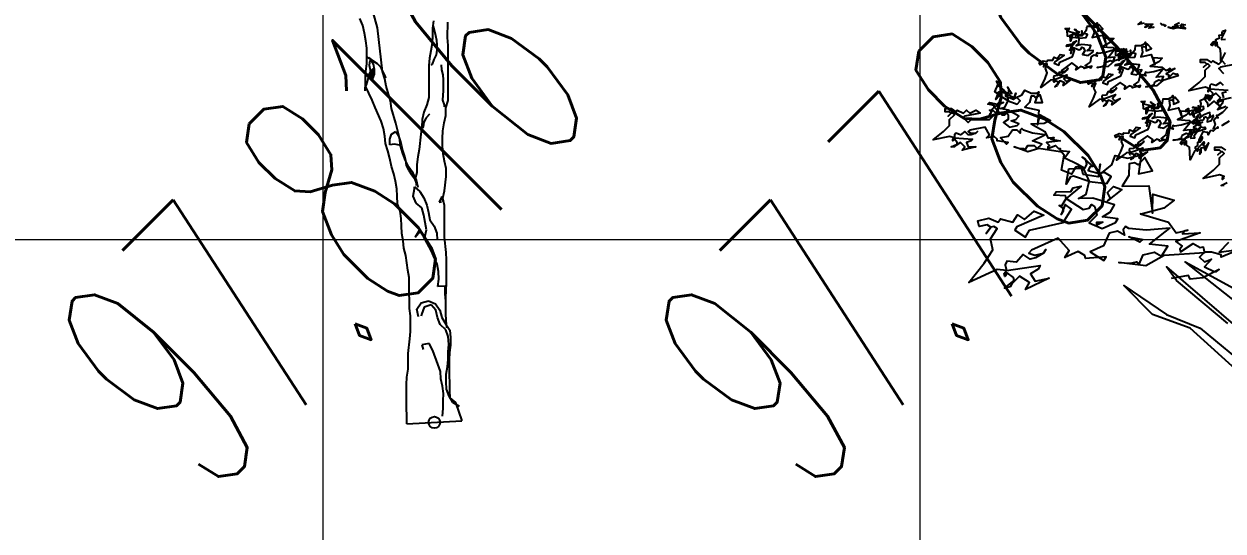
# Model space of a CAD drawing. Header units: millimetres. Extents: x 684983 to 685377, y 990360 to 990509.
# Drawn here: x 685051.013 to 685055.029, y 990421.063 to 990422.76 of the extents above; entities that cross this region are included whole.
import ezdxf

# ---------------------------------------------------------------- set-up
doc = ezdxf.new("R2010")
doc.units = ezdxf.units.MM
doc.layers.add('grid', color=8, linetype='Continuous', lineweight=9)
doc.layers.add('GRID LEVELS', color=7, linetype='Continuous', lineweight=13)
for name, color, linetype in [('SYMBOLS', 7, 'Continuous'), ('TEAK', 7, 'Continuous'), ('VENGA TREE', 7, 'Continuous')]:
    doc.layers.add(name, color=color, linetype=linetype)
doc.styles.get("Standard").update_dxf_attribs({"font": 'RomanS'})

# ---------------------------------------------------------------- blocks, each defined once
blk = doc.blocks.new('A$C25655A80')
for p, q in [((-0.178, 0.8721), (-0.1847, 0.8875)), ((-0.1453, 0.8672), (-0.1549, 0.9018)), ((-0.1742, 0.8548), (-0.178, 0.8721)), ((-0.1339, 0.7692), (-0.1453, 0.8672)), ((-0.0203, 0.8825), (-0.0223, 0.8662)), ((-0.0223, 0.8662), (-0.0223, 0.8489)), ((-0.0213, 0.871), (-0.0156, 0.8498)), ((0.0113, 0.845), (0.0114, 0.8796)), ((-0.1713, 0.8375), (-0.1742, 0.8548)), ((-0.1694, 0.8211), (-0.1713, 0.8375)), ((-0.0233, 0.8325), (-0.0262, 0.8152)), ((-0.0223, 0.8489), (-0.0233, 0.8325)), ((-0.0156, 0.8498), (-0.0137, 0.8392)), ((-0.0137, 0.8392), (-0.0127, 0.8287)), ((0.0123, 0.8277), (0.0113, 0.845)), ((-0.1694, 0.7865), (-0.1694, 0.8211)), ((-0.0262, 0.8152), (-0.0291, 0.7989)), ((-0.0146, 0.8065), (-0.0195, 0.796)), ((-0.0127, 0.8171), (-0.0146, 0.8065)), ((-0.0127, 0.8287), (-0.0127, 0.8171)), ((0.0122, 0.7046), (0.0123, 0.8277)), ((-0.1714, 0.7702), (-0.1694, 0.7865)), ((-0.1704, 0.8028), (-0.1608, 0.7961)), ((-0.1656, 0.8009), (-0.1569, 0.7942)), ((-0.1627, 0.7942), (-0.1637, 0.7836)), ((-0.1637, 0.7836), (-0.1618, 0.773)), ((-0.1608, 0.7961), (-0.155, 0.7865)), ((-0.1569, 0.7942), (-0.1464, 0.7874)), ((-0.155, 0.7865), (-0.1531, 0.7749)), ((-0.1464, 0.7874), (-0.1387, 0.7797)), ((-0.1387, 0.7797), (-0.1339, 0.7692)), ((-0.031, 0.7825), (-0.0311, 0.7114)), ((-0.0291, 0.7989), (-0.031, 0.7825)), ((-0.0233, 0.7854), (-0.0252, 0.7825)), ((-0.0195, 0.796), (-0.0233, 0.7854)), ((-0.0031, 0.7844), (-0.0022, 0.7729)), ((-0.1724, 0.7365), (-0.1723, 0.7538)), ((-0.1723, 0.7538), (-0.1714, 0.7702)), ((-0.1637, 0.7644), (-0.1695, 0.7432)), ((-0.155, 0.775), (-0.1637, 0.7644)), ((-0.1618, 0.773), (-0.1608, 0.7625)), ((-0.1608, 0.7625), (-0.1599, 0.7509)), ((-0.1599, 0.7509), (-0.156, 0.7644)), ((-0.157, 0.7519), (-0.1589, 0.75)), ((-0.1531, 0.7634), (-0.157, 0.7519)), ((-0.156, 0.7644), (-0.155, 0.775)), ((-0.1531, 0.7749), (-0.1531, 0.7634)), ((-0.1291, 0.7528), (-0.1339, 0.7692)), ((-0.1339, 0.7692), (-0.1291, 0.7595)), ((-0.1291, 0.7595), (-0.1272, 0.7547)), ((-0.1262, 0.7365), (-0.1291, 0.7528)), ((-0.0022, 0.7729), (0.0007, 0.7623)), ((0.0007, 0.7623), (0.0016, 0.7508)), ((0.0016, 0.7508), (0.0016, 0.7267)), ((-0.1695, 0.7432), (-0.1733, 0.7327)), ((-0.1733, 0.7327), (-0.1733, 0.7259)), ((-0.157, 0.7057), (-0.1724, 0.7365)), ((-0.1166, 0.7038), (-0.1262, 0.7365)), ((0.0016, 0.7267), (-0.0003, 0.7056)), ((-0.1503, 0.6894), (-0.157, 0.7057)), ((-0.1138, 0.6865), (-0.1166, 0.7038)), ((-0.0311, 0.7114), (-0.0349, 0.6951)), ((-0.0003, 0.7056), (0.0035, 0.695)), ((0.0074, 0.6883), (0.0122, 0.7046)), ((-0.1369, 0.6586), (-0.1503, 0.6894)), ((-0.1042, 0.6538), (-0.1138, 0.6865)), ((-0.0417, 0.6787), (-0.0455, 0.6624)), ((-0.0349, 0.6951), (-0.0417, 0.6787)), ((-0.0292, 0.6739), (-0.0369, 0.6662)), ((0.0035, 0.695), (0.0035, 0.6902)), ((0.0035, 0.6546), (0.0073, 0.671)), ((0.0073, 0.671), (0.0074, 0.6883)), ((-0.1321, 0.6423), (-0.1369, 0.6586)), ((-0.0965, 0.6211), (-0.1042, 0.6538)), ((-0.0465, 0.646), (-0.0485, 0.6297)), ((-0.0455, 0.6624), (-0.0465, 0.646)), ((-0.0436, 0.646), (-0.0446, 0.6432)), ((-0.0417, 0.6566), (-0.0436, 0.646)), ((-0.0369, 0.6662), (-0.0417, 0.6566)), ((0.0006, 0.6373), (0.0035, 0.6546)), ((-0.1292, 0.625), (-0.1321, 0.6423)), ((-0.1273, 0.6086), (-0.1292, 0.625)), ((-0.1177, 0.6182), (-0.1138, 0.6298)), ((-0.1177, 0.6057), (-0.1177, 0.6182)), ((-0.1138, 0.6298), (-0.1042, 0.6355)), ((-0.1042, 0.6355), (-0.0984, 0.6259)), ((-0.0984, 0.6259), (-0.0946, 0.6144)), ((-0.0937, 0.6038), (-0.0965, 0.6211)), ((-0.0485, 0.6297), (-0.0523, 0.5951)), ((-0.0004, 0.62), (0.0006, 0.6373)), ((-0.0004, 0.6027), (-0.0004, 0.62)), ((-0.1225, 0.5923), (-0.1273, 0.6086)), ((-0.1177, 0.575), (-0.1225, 0.5923)), ((-0.1071, 0.6076), (-0.1177, 0.6057)), ((-0.0965, 0.6047), (-0.1071, 0.6076)), ((-0.0946, 0.6144), (-0.0917, 0.6038)), ((-0.0889, 0.5865), (-0.0937, 0.6038)), ((-0.0917, 0.6038), (-0.0898, 0.5932)), ((-0.0898, 0.5932), (-0.086, 0.5817)), ((-0.0523, 0.5951), (-0.0552, 0.5788)), ((0.0015, 0.5854), (-0.0004, 0.6027)), ((-0.1139, 0.5577), (-0.1177, 0.575)), ((-0.0831, 0.5711), (-0.0889, 0.5865)), ((-0.086, 0.5817), (-0.0831, 0.5711)), ((-0.0754, 0.5557), (-0.0831, 0.5711)), ((-0.0831, 0.5711), (-0.0812, 0.5596)), ((-0.0552, 0.5788), (-0.0572, 0.5615)), ((0.0044, 0.5691), (0.0015, 0.5854)), ((0.0082, 0.5527), (0.0044, 0.5691)), ((-0.1091, 0.5413), (-0.1139, 0.5577)), ((-0.1053, 0.525), (-0.1091, 0.5413)), ((-0.0812, 0.5596), (-0.0764, 0.5499)), ((-0.0764, 0.5499), (-0.0697, 0.5394)), ((-0.0658, 0.5422), (-0.0754, 0.5557)), ((-0.0697, 0.5394), (-0.063, 0.5307)), ((-0.0582, 0.5268), (-0.0658, 0.5422)), ((-0.0572, 0.5441), (-0.061, 0.5307)), ((-0.0572, 0.5615), (-0.0572, 0.5441)), ((0.0082, 0.5354), (0.0082, 0.5527)), ((-0.1024, 0.5077), (-0.1053, 0.525)), ((-0.063, 0.5307), (-0.0591, 0.5201)), ((-0.063, 0.5124), (-0.0505, 0.5018)), ((-0.063, 0.5076), (-0.063, 0.5124)), ((-0.0591, 0.5201), (-0.0591, 0.5153)), ((-0.0543, 0.5105), (-0.0582, 0.5268)), ((0.0043, 0.5028), (0.0082, 0.5354)), ((-0.1014, 0.4913), (-0.1024, 0.5077)), ((-0.1005, 0.474), (-0.1014, 0.4913)), ((-0.0659, 0.4913), (-0.063, 0.5076)), ((-0.0592, 0.4759), (-0.0659, 0.4913)), ((-0.0505, 0.5018), (-0.0419, 0.4874)), ((-0.0419, 0.4874), (-0.0351, 0.4711)), ((-0.0015, 0.4903), (-0.0073, 0.4778)), ((0.0014, 0.4787), (-0.0015, 0.4903)), ((0.0004, 0.4864), (0.0043, 0.5028)), ((0.0043, 0.4701), (0.0004, 0.4864)), ((-0.0947, 0.4577), (-0.1005, 0.474)), ((-0.0928, 0.4413), (-0.0947, 0.4577)), ((-0.0467, 0.4653), (-0.0592, 0.4759)), ((-0.0419, 0.449), (-0.0467, 0.4653)), ((-0.0351, 0.4711), (-0.0313, 0.4547)), ((-0.0073, 0.4778), (-0.0024, 0.4787)), ((0.0042, 0.3999), (0.0043, 0.4701)), ((-0.0919, 0.425), (-0.0928, 0.4413)), ((-0.0361, 0.4163), (-0.0419, 0.449)), ((-0.0313, 0.4547), (-0.0284, 0.4384)), ((-0.0284, 0.4384), (-0.0188, 0.424)), ((-0.091, 0.4077), (-0.0919, 0.425)), ((-0.0881, 0.3913), (-0.091, 0.4077)), ((-0.0525, 0.4144), (-0.0612, 0.4)), ((-0.0612, 0.4), (-0.0506, 0.4124)), ((-0.0429, 0.4009), (-0.0525, 0.4144)), ((-0.0506, 0.4124), (-0.04, 0.3999)), ((-0.04, 0.3999), (-0.0361, 0.4163)), ((-0.0188, 0.424), (-0.0131, 0.4086)), ((-0.0131, 0.4086), (-0.0121, 0.3941)), ((-0.0862, 0.375), (-0.0881, 0.3913)), ((-0.0823, 0.3586), (-0.0862, 0.375)), ((-0.0256, 0.3701), (-0.0429, 0.4009)), ((0.008, 0.3653), (0.0042, 0.3999)), ((-0.0795, 0.3423), (-0.0823, 0.3586)), ((-0.0122, 0.3394), (-0.0256, 0.3701)), ((0.009, 0.3489), (0.008, 0.3653)), ((0.0089, 0.297), (0.009, 0.3489)), ((-0.0776, 0.326), (-0.0795, 0.3423)), ((-0.0747, 0.3096), (-0.0776, 0.326)), ((-0.0093, 0.323), (-0.0122, 0.3394)), ((-0.0084, 0.3057), (-0.0093, 0.323)), ((-0.0747, 0.275), (-0.0747, 0.3096)), ((-0.0103, 0.2894), (-0.0084, 0.3057)), ((0.007, 0.2644), (0.0089, 0.297)), ((-0.0738, 0.2587), (-0.0747, 0.275)), ((0.006, 0.2903), (-0.0103, 0.2894)), ((0.006, 0.273), (0.006, 0.2903)), ((0.007, 0.2567), (0.006, 0.273)), ((-0.0738, 0.2404), (-0.0738, 0.2587)), ((-0.0575, 0.2394), (-0.0478, 0.2529)), ((-0.0478, 0.2529), (-0.0315, 0.2577)), ((-0.0411, 0.2432), (-0.0469, 0.2269)), ((-0.0257, 0.249), (-0.0411, 0.2432)), ((-0.0315, 0.2577), (-0.0161, 0.2509)), ((-0.0152, 0.2365), (-0.0257, 0.249)), ((-0.0161, 0.2509), (-0.0065, 0.2365)), ((0.0069, 0.2297), (0.007, 0.2644)), ((-0.0719, 0.224), (-0.0738, 0.2404)), ((-0.0719, 0.1894), (-0.0719, 0.224)), ((-0.0536, 0.2221), (-0.0575, 0.2394)), ((-0.0469, 0.2269), (-0.0479, 0.2231)), ((-0.0113, 0.2201), (-0.0152, 0.2365)), ((-0.0056, 0.2048), (-0.0113, 0.2201)), ((-0.0065, 0.2365), (-0.0017, 0.2201)), ((-0.0017, 0.2201), (0.0069, 0.2057)), ((0.0079, 0.2134), (0.0069, 0.2297)), ((-0.0729, 0.1731), (-0.0719, 0.1894)), ((0.0069, 0.1932), (-0.0056, 0.2048)), ((0.0069, 0.2057), (0.0165, 0.1922)), ((0.0127, 0.1778), (0.0069, 0.1932)), ((0.0098, 0.1971), (0.0079, 0.2134)), ((0.0165, 0.1922), (0.0175, 0.1759)), ((-0.0768, 0.1404), (-0.0729, 0.1731)), ((-0.0297, 0.1625), (-0.046, 0.1596)), ((-0.022, 0.1471), (-0.0297, 0.1625)), ((0.0136, 0.1605), (0.0127, 0.1778)), ((0.0175, 0.1759), (0.0174, 0.1586)), ((-0.0768, 0.1049), (-0.0768, 0.1404)), ((-0.046, 0.1596), (-0.0431, 0.149)), ((-0.0105, 0.1163), (-0.022, 0.1471)), ((0.0126, 0.1442), (0.0136, 0.1605)), ((0.0126, 0.1269), (0.0126, 0.1442)), ((0.0155, 0.1423), (0.0145, 0.1259)), ((0.0174, 0.1586), (0.0155, 0.1423)), ((-0.0047, 0.1), (-0.0105, 0.1163)), ((0.0078, 0.0942), (0.0107, 0.1105)), ((0.0107, 0.1105), (0.0126, 0.1269)), ((0.0145, 0.1259), (0.0145, 0.0913)), ((-0.0807, 0.0712), (-0.0797, 0.0876)), ((-0.0797, 0.0876), (-0.0768, 0.1049)), ((-0.0038, 0.0836), (-0.0047, 0.1)), ((0.0001, 0.0673), (-0.0038, 0.0836)), ((0.0078, 0.0769), (0.0078, 0.0942)), ((0.0145, 0.0913), (0.0154, 0.075)), ((-0.0807, 0.0183), (-0.0807, 0.0712)), ((0.002, 0.0509), (0.0001, 0.0673)), ((0.0087, 0.0606), (0.0078, 0.0769)), ((0.0145, 0.0452), (0.0087, 0.0606)), ((0.0154, 0.075), (0.0154, 0.0577)), ((0.0154, 0.0577), (0.0164, 0.0413)), ((0.001, 0.0346), (0.002, 0.0509)), ((0.001, 0.0173), (0.001, 0.0346)), ((0.0231, 0.0307), (0.0145, 0.0452)), ((0.0164, 0.0413), (0.0289, 0.0307)), ((0.0375, 0.0221), (0.0231, 0.0307)), ((0.0289, 0.0307), (0.043, -0.0101)), ((-0.0798, 0.001), (-0.0807, 0.0183)), ((-0.0798, -0.0172), (-0.0798, 0.001)), ((0, 0), (0.001, 0.0173))]:
    blk.add_line(p, q)
blk = doc.blocks.new('TR')
blk.add_line((-0.0606, -0.0024, 1.3453), (0.0622, 0.0048, 1.3453))
blk.add_circle((0.0008, 0.0012, 1.3453), 0.0128)
blk.add_blockref('A$C25655A80', (0.0192, 0.0148, 1.3453))
blk = doc.blocks.new('A$C7BFB01F8')
at = {"layer": 'SYMBOLS', "color": 99}
for points in [[(1.4668, 2.3394), (1.4455, 2.2957), (1.4449, 2.3341), (1.442, 2.3588), (1.4281, 2.3697), (1.4265, 2.3886), (1.4199, 2.3878), (1.4171, 2.3842), (1.418, 2.3717), (1.4171, 2.3842), (1.4106, 2.3834), (1.4026, 2.3732), (1.3953, 2.3789), (1.4061, 2.3927), (1.4214, 2.3972), (1.4206, 2.4038), (1.4388, 2.4119), (1.4372, 2.4249), (1.4502, 2.4265), (1.4537, 2.4461), (1.469, 2.4505), (1.4482, 2.4104), (1.449, 2.4039), (1.4685, 2.4063)], [(1.2516, 2.4828), (1.2486, 2.4805), (1.2658, 2.4775), (1.2403, 2.4745), (1.2456, 2.4686), (1.2426, 2.4662), (1.2426, 2.4632), (1.2569, 2.4686), (1.2629, 2.4632), (1.2658, 2.4632), (1.2658, 2.4573), (1.226, 2.4632), (1.2058, 2.4573), (1.1803, 2.4662), (1.1916, 2.4632), (1.1975, 2.4632), (1.1999, 2.4603), (1.2058, 2.4686), (1.2171, 2.4686), (1.223, 2.4632), (1.2314, 2.4716), (1.2141, 2.4775), (1.2373, 2.4888)], [(1.1548, 2.4828), (1.1661, 2.4716), (1.169, 2.4745), (1.1488, 2.4775), (1.1488, 2.4805), (1.1429, 2.4858)], [(1.0693, 2.4828), (1.1031, 2.4805), (1.1002, 2.4775), (1.0918, 2.4745), (1.0948, 2.4662), (1.109, 2.4662), (1.0835, 2.4603), (1.0888, 2.4662), (1.0805, 2.4745), (1.0716, 2.4686), (1.0693, 2.4662), (1.0633, 2.4662), (1.0746, 2.4716), (1.0746, 2.4745), (1.0693, 2.4805), (1.0663, 2.4775), (1.0663, 2.4805), (1.0693, 2.4828)], [(1.0604, 2.4858), (1.0299, 2.4792), (1.049, 2.4947)], [(1.4593, 2.1724), (1.4433, 2.1884), (1.4209, 2.1724), (1.3967, 2.1803), (1.3904, 2.1724), (1.3904, 2.1562), (1.4819, 2.1498)], [(1.474, 2.1417), (1.4514, 2.1338), (1.4593, 2.1112)], [(1.4979, 2.1112), (1.4289, 2.0952), (1.4433, 2.1112), (1.4209, 2.1338), (1.3967, 2.1178), (1.3904, 2.1112), (1.3742, 2.1112), (1.4049, 2.1257), (1.4049, 2.1338), (1.3904, 2.1498), (1.3823, 2.1417), (1.3823, 2.1498), (1.3904, 2.1562), (1.3663, 2.1642), (1.2838, 2.1465), (1.3356, 2.1884), (1.3663, 2.2188), (1.3663, 2.2494), (1.3904, 2.2719), (1.3823, 2.2799), (1.3742, 2.2799), (1.3582, 2.2654), (1.3742, 2.2799), (1.3663, 2.288), (1.3437, 2.288), (1.3437, 2.304), (1.3742, 2.304), (1.3967, 2.288), (1.4049, 2.2961), (1.4354, 2.2799), (1.4514, 2.2961), (1.4675, 2.2799)], [(1.5204, 2.2799), (1.4433, 2.2654), (1.4354, 2.2575), (1.4593, 2.2334)], [(0.9199, 2.3483), (0.9478, 2.3414), (0.9631, 2.3366), (0.966, 2.3445), (0.9615, 2.3542), (0.9537, 2.3572), (0.9782, 2.3435), (0.9728, 2.341), (0.9709, 2.3337), (0.9963, 2.3322), (1.0144, 2.3544), (1.0172, 2.3739), (1.0433, 2.374), (1.0638, 2.3833), (1.0672, 2.3901), (1.0703, 2.3475), (1.0962, 2.3593), (1.0759, 2.3824), (1.0657, 2.3647), (1.0579, 2.3676), (1.0482, 2.3632), (1.0521, 2.3402), (1.0432, 2.3166), (1.0952, 2.3285), (1.1141, 2.2766), (1.1069, 2.3142), (1.1507, 2.3107), (1.1335, 2.2912), (1.0922, 2.2701), (1.0904, 2.2702), (1.1487, 2.2654), (1.1682, 2.2482), (1.1899, 2.258), (1.1845, 2.2556), (1.181, 2.2488), (1.2148, 2.2576), (1.1708, 2.2311), (1.1854, 2.2248), (1.182, 2.2179), (1.1844, 2.2125), (1.206, 2.2341), (1.2213, 2.2292), (1.2266, 2.2316), (1.2315, 2.2208), (1.1542, 2.1987), (1.1223, 2.1712), (1.0685, 2.1663), (1.0915, 2.1702), (1.1023, 2.1751), (1.109, 2.1717), (1.1129, 2.1918), (1.1335, 2.2012), (1.1488, 2.1963), (1.1571, 2.2183), (1.1208, 2.2149), (1.1536, 2.2546), (1.109, 2.2408), (1.0743, 2.2368), (1.0665, 2.2397), (1.0635, 2.2319), (1.0679, 2.2222), (1.0527, 2.227), (1.0375, 2.2201), (1.0318, 2.1927), (1.0082, 2.1755), (1.0382, 2.1643), (1.0411, 2.1722), (1.0019, 2.1608), (0.9994, 2.1663), (0.9842, 2.1711), (0.9607, 2.1539), (0.9665, 2.1697), (0.9397, 2.1887), (0.8927, 2.1543), (0.8891, 2.1475), (0.9014, 2.1466), (0.9176, 2.1539), (0.9205, 2.1618), (0.9176, 2.1539), (0.9039, 2.1412), (0.894, 2.1367), (0.8784, 2.1426), (0.8682, 2.125), (0.8494, 2.1229), (0.8476, 2.1156), (0.8525, 2.1048), (0.9161, 2.1284), (0.9132, 2.1206), (0.9005, 2.1083), (0.9127, 2.0956), (0.9387, 2.1074), (0.8972, 2.0755), (0.902, 2.0907), (0.8799, 2.099), (0.8686, 2.0808), (0.8663, 2.0745), (0.8554, 2.0695), (0.8716, 2.0887), (0.8692, 2.0941), (0.8545, 2.1004), (0.8515, 2.0926), (0.8491, 2.098), (0.8525, 2.1048), (0.8339, 2.1028), (0.7838, 2.0657), (0.8059, 2.1097), (0.8172, 2.1395), (0.8078, 2.1601), (0.8172, 2.1826), (0.8093, 2.1856), (0.8039, 2.1831), (0.7975, 2.1685), (0.8039, 2.1831), (0.796, 2.1861), (0.7808, 2.1792), (0.776, 2.19), (0.7965, 2.1993), (0.8165, 2.1954), (0.8195, 2.2033), (0.845, 2.2018), (0.8509, 2.2176), (0.8667, 2.2116), (0.8822, 2.2318), (0.9022, 2.2278), (0.8548, 2.1945), (0.8519, 2.1867), (0.8754, 2.1778), (0.8803, 2.1931), (0.943, 2.2215), (0.9542, 2.2514), (0.9396, 2.2579), (0.9361, 2.2366), (0.939, 2.2445), (0.9365, 2.2499), (0.9287, 2.2529), (0.9341, 2.2554), (0.9395, 2.2695), (0.937, 2.2749), (0.914, 2.2709), (0.9169, 2.2788), (0.9454, 2.2852), (0.9483, 2.2931), (0.9634, 2.2999), (0.9395, 2.2695), (0.9772, 2.2553), (0.988, 2.2602), (0.991, 2.2681), (0.9988, 2.2651), (1.0057, 2.25), (0.9943, 2.2318), (1.0218, 2.226), (1.0454, 2.2432), (1.0483, 2.2511), (1.0179, 2.249), (1.0316, 2.2618), (1.0365, 2.277), (0.9914, 2.2814), (0.963, 2.275), (0.9762, 2.2862), (0.9772, 2.3127), (0.9444, 2.3161), (0.939, 2.3136), (0.933, 2.2979), (0.9321, 2.3287), (0.9601, 2.3362), (0.9772, 2.3127), (1.0124, 2.3157), (1.0183, 2.3313), (1.0031, 2.3363), (0.9933, 2.3318), (0.9913, 2.3504), (0.9929, 2.3254), (0.9626, 2.3234), (0.9577, 2.3341), (0.9498, 2.3371), (0.9443, 2.3346), (0.9395, 2.3194), (0.9184, 2.3229), (0.9174, 2.3537), (0.9076, 2.361), (0.9262, 2.363), (0.9199, 2.3483), (0.9199, 2.3483)], [(1.0574, 2.0804), (1.0853, 2.0735), (1.1006, 2.0686), (1.1035, 2.0765), (1.099, 2.0863), (1.0912, 2.0893), (1.1157, 2.0755), (1.1103, 2.073), (1.1084, 2.0657), (1.1338, 2.0643), (1.1519, 2.0865), (1.1547, 2.106), (1.1808, 2.106), (1.2013, 2.1154), (1.2047, 2.1221), (1.2078, 2.0795), (1.2337, 2.0913), (1.2134, 2.1144), (1.2032, 2.0968), (1.1954, 2.0997), (1.1857, 2.0953), (1.1896, 2.0723), (1.1807, 2.0487), (1.2327, 2.0606), (1.2516, 2.0086), (1.2444, 2.0463), (1.2882, 2.0427), (1.271, 2.0232), (1.2297, 2.0022), (1.2279, 2.0022), (1.2862, 1.9975), (1.3057, 1.9802), (1.3274, 1.9901), (1.322, 1.9876), (1.3185, 1.9808), (1.3523, 1.9896), (1.3083, 1.9632), (1.3229, 1.9568), (1.3195, 1.9499), (1.3219, 1.9445), (1.3434, 1.9661), (1.3588, 1.9612), (1.3641, 1.9637), (1.369, 1.9529), (1.2916, 1.9307), (1.2598, 1.9033), (1.206, 1.8984), (1.229, 1.9023), (1.2398, 1.9072), (1.2465, 1.9038), (1.2504, 1.9239), (1.271, 1.9332), (1.2863, 1.9283), (1.2946, 1.9504), (1.2583, 1.9469), (1.2911, 1.9867), (1.2465, 1.9729), (1.2117, 1.9689), (1.204, 1.9718), (1.201, 1.964), (1.2054, 1.9542), (1.1902, 1.9591), (1.175, 1.9522), (1.1692, 1.9247), (1.1457, 1.9075), (1.1757, 1.8964), (1.1785, 1.9042), (1.1394, 1.8929), (1.1369, 1.8983), (1.1217, 1.9031), (1.0982, 1.8859), (1.104, 1.9017), (1.0771, 1.9207), (1.0302, 1.8864), (1.0266, 1.8796), (1.0389, 1.8786), (1.0551, 1.8859), (1.058, 1.8938), (1.0551, 1.8859), (1.0414, 1.8732), (1.0315, 1.8688), (1.0159, 1.8747), (1.0056, 1.857), (0.9869, 1.855), (0.9851, 1.8477), (0.99, 1.8368), (1.0536, 1.8605), (1.0507, 1.8526), (1.038, 1.8404), (1.0502, 1.8276), (1.0762, 1.8394), (1.0347, 1.8075), (1.0395, 1.8227), (1.0174, 1.831), (1.0061, 1.8129), (1.0038, 1.8065), (0.9929, 1.8016), (1.0091, 1.8207), (1.0067, 1.8261), (0.992, 1.8325), (0.989, 1.8246), (0.9866, 1.83), (0.99, 1.8368), (0.9714, 1.8348), (0.9212, 1.7977), (0.9434, 1.8417), (0.9547, 1.8716), (0.9453, 1.8922), (0.9547, 1.9147), (0.9468, 1.9176), (0.9413, 1.9152), (0.935, 1.9005), (0.9413, 1.9152), (0.9335, 1.9182), (0.9183, 1.9113), (0.9134, 1.922), (0.934, 1.9314), (0.954, 1.9275), (0.957, 1.9354), (0.9825, 1.9339), (0.9884, 1.9496), (1.0041, 1.9437), (1.0197, 1.9638), (1.0397, 1.9598), (0.9923, 1.9265), (0.9894, 1.9187), (1.0129, 1.9099), (1.0178, 1.9251), (1.0805, 1.9536), (1.0917, 1.9834), (1.0771, 1.9899), (1.0736, 1.9687), (1.0765, 1.9765), (1.074, 1.982), (1.0662, 1.985), (1.0715, 1.9874), (1.077, 2.0016), (1.0745, 2.007), (1.0515, 2.003), (1.0544, 2.0109), (1.0829, 2.0172), (1.0858, 2.0251), (1.1009, 2.032), (1.077, 2.0016), (1.1147, 1.9873), (1.1255, 1.9923), (1.1285, 2.0002), (1.1363, 1.9972), (1.1432, 1.9821), (1.1318, 1.9639), (1.1593, 1.9581), (1.1828, 1.9752), (1.1858, 1.9831), (1.1554, 1.9811), (1.1691, 1.9938), (1.174, 2.0091), (1.1289, 2.0135), (1.1005, 2.007), (1.1137, 2.0183), (1.1147, 2.0447), (1.0819, 2.0481), (1.0765, 2.0457), (1.0705, 2.03), (1.0696, 2.0608), (1.0976, 2.0683), (1.1147, 2.0447), (1.1499, 2.0477), (1.1558, 2.0634), (1.1406, 2.0683), (1.1308, 2.0639), (1.1288, 2.0825), (1.1303, 2.0575), (1.1, 2.0554), (1.0951, 2.0662), (1.0873, 2.0691), (1.0818, 2.0667), (1.077, 2.0515), (1.0559, 2.0549), (1.0549, 2.0858), (1.0451, 2.093), (1.0637, 2.095), (1.0574, 2.0804), (1.0574, 2.0804)], [(1.2832, 2.0443), (1.305, 2.0495), (1.3173, 2.0517), (1.3165, 2.0582), (1.3099, 2.0633), (1.3034, 2.0626), (1.3253, 2.0619), (1.3224, 2.0582), (1.3238, 2.0525), (1.3419, 2.0607), (1.3464, 2.0825), (1.3413, 2.097), (1.3593, 2.1065), (1.3702, 2.1203), (1.3701, 2.1262), (1.3875, 2.0979), (1.4013, 2.1154), (1.3789, 2.124), (1.3782, 2.1081), (1.3717, 2.1074), (1.3666, 2.1008), (1.3776, 2.0863), (1.38, 2.0668), (1.4116, 2.0937), (1.4434, 2.0646), (1.4249, 2.088), (1.4565, 2.1014), (1.4516, 2.0817), (1.4306, 2.0522), (1.4293, 2.0516), (1.4714, 2.0693)], [(1.487, 1.9946), (1.4516, 1.9719), (1.4661, 1.9829)], [(1.4786, 2.0636), (1.4528, 2.038), (1.4302, 2.0227), (1.4237, 2.0219), (1.4245, 2.0155), (1.4311, 2.0103), (1.4188, 2.0082), (1.4108, 1.9979), (1.4167, 1.9769), (1.4066, 1.9565), (1.4313, 1.9596), (1.4305, 1.966), (1.4075, 1.9441), (1.4038, 1.947), (1.3916, 1.9448), (1.3815, 1.9245), (1.3798, 1.9375), (1.3544, 1.9409), (1.3343, 1.9003), (1.3343, 1.8943), (1.3431, 1.898), (1.3517, 1.9089), (1.3509, 1.9154), (1.3517, 1.9089), (1.3467, 1.8952), (1.3416, 1.8886), (1.3286, 1.887), (1.3279, 1.8711), (1.3157, 1.863), (1.317, 1.8573), (1.3244, 1.8515), (1.3598, 1.8908), (1.3607, 1.8843), (1.3562, 1.8712), (1.3693, 1.8668), (1.383, 1.8844), (1.3658, 1.8473), (1.3636, 1.8596), (1.3454, 1.8574), (1.3441, 1.8407), (1.3448, 1.8355), (1.3391, 1.8282), (1.3434, 1.8473), (1.3397, 1.8501), (1.3273, 1.8492), (1.3281, 1.8427), (1.3244, 1.8456), (1.3244, 1.8515), (1.3122, 1.8434), (1.2909, 1.7997), (1.2903, 1.8381), (1.2874, 1.8628), (1.2735, 1.8737), (1.2719, 1.8926), (1.2653, 1.8918), (1.2625, 1.8882), (1.2633, 1.8757), (1.2625, 1.8882), (1.256, 1.8874), (1.2479, 1.8772), (1.2407, 1.8829), (1.2515, 1.8967), (1.2668, 1.9012), (1.266, 1.9078), (1.2842, 1.9159), (1.2826, 1.9289), (1.2956, 1.9305), (1.2991, 1.9501), (1.3144, 1.9545), (1.2936, 1.9144), (1.2944, 1.908), (1.3138, 1.9103), (1.3118, 1.9226), (1.3449, 1.9649), (1.3418, 1.9896), (1.3294, 1.9888), (1.3347, 1.9728), (1.3338, 1.9793), (1.3302, 1.9822), (1.3237, 1.9814), (1.3265, 1.9851), (1.3252, 1.9968), (1.3215, 1.9997), (1.307, 1.9886), (1.3062, 1.9951), (1.3236, 2.0098), (1.3228, 2.0163), (1.3307, 2.0264), (1.3252, 1.9968), (1.3564, 2.0005), (1.3621, 2.0079), (1.3613, 2.0144), (1.3678, 2.0151), (1.378, 2.0072), (1.3767, 1.9905), (1.3978, 1.9964), (1.4079, 2.0167), (1.4071, 2.0232), (1.3868, 2.0109), (1.3917, 2.0246), (1.3896, 2.037), (1.3568, 2.0237), (1.3395, 2.0091), (1.3446, 2.0216), (1.3357, 2.0403), (1.3118, 2.0308), (1.3089, 2.0271), (1.3105, 2.0141), (1.2987, 2.0351), (1.3154, 2.0504), (1.3357, 2.0403), (1.359, 2.055), (1.3574, 2.068), (1.3451, 2.0659), (1.3399, 2.0593), (1.3319, 2.0714), (1.3419, 2.0547), (1.3217, 2.0424), (1.3145, 2.048), (1.3079, 2.0473), (1.3051, 2.0436), (1.3072, 2.0314), (1.2914, 2.0261), (1.2796, 2.0471), (1.2702, 2.0486), (1.2823, 2.0567), (1.2832, 2.0443), (1.2832, 2.0443)], [(1.4623, 1.6711), (1.4461, 1.6711), (1.4768, 1.6856)], [(1.4623, 1.7097), (1.4542, 1.7016), (1.4542, 1.7097), (1.4623, 1.7161), (1.4382, 1.724), (1.3557, 1.7064), (1.4076, 1.7482), (1.4382, 1.7786), (1.4382, 1.8093), (1.4623, 1.8317), (1.4542, 1.8398), (1.4461, 1.8398), (1.4301, 1.8253), (1.4461, 1.8398), (1.4382, 1.8478), (1.4156, 1.8478), (1.4156, 1.8639), (1.4461, 1.8639), (1.4686, 1.8478)], [(0.8756, 1.5931), (0.8906, 1.6052), (0.8756, 1.6351), (0.9055, 1.6649), (0.9475, 1.6501), (0.8756, 1.5931), (0.8756, 1.5931)], [(0.822, 1.4721), (0.822, 1.4869), (0.8518, 1.4869), (0.822, 1.4721), (0.822, 1.4721)], [(1.039, 1.3869), (0.9824, 1.4137), (1.054, 1.3988), (1.039, 1.3869), (1.039, 1.3869)]]:
    blk.add_lwpolyline(points, dxfattribs=at)
at = {"layer": 'SYMBOLS', "color": 73}
for points in [[(0.676, 2.4458), (0.7039, 2.4389), (0.7192, 2.4341), (0.7221, 2.442), (0.7177, 2.4517), (0.7098, 2.4547), (0.7343, 2.441), (0.7289, 2.4385), (0.727, 2.4312), (0.7524, 2.4297), (0.7705, 2.4519), (0.7733, 2.4714), (0.7994, 2.4715), (0.8199, 2.4808), (0.8233, 2.4876), (0.8264, 2.445), (0.8523, 2.4568), (0.832, 2.4799), (0.8218, 2.4622), (0.814, 2.4651), (0.8043, 2.4607), (0.8083, 2.4377), (0.7993, 2.4141), (0.8513, 2.426), (0.8702, 2.3741), (0.863, 2.4117), (0.9068, 2.4082), (0.8897, 2.3887), (0.8483, 2.3676), (0.8465, 2.3677), (0.9048, 2.3629), (0.9243, 2.3457), (0.946, 2.3555), (0.9406, 2.3531), (0.9372, 2.3463), (0.9709, 2.3551), (0.9269, 2.3286), (0.9415, 2.3223), (0.9381, 2.3154), (0.9406, 2.31), (0.9621, 2.3316), (0.9774, 2.3267), (0.9827, 2.3291), (0.9876, 2.3183), (0.9103, 2.2962), (0.8784, 2.2687), (0.8246, 2.2638), (0.8476, 2.2677), (0.8584, 2.2726), (0.8652, 2.2692), (0.869, 2.2893), (0.8897, 2.2987), (0.9049, 2.2938), (0.9132, 2.3158), (0.8769, 2.3124), (0.9097, 2.3521), (0.8651, 2.3383), (0.8304, 2.3343), (0.8226, 2.3372), (0.8196, 2.3294), (0.824, 2.3197), (0.8088, 2.3245), (0.7936, 2.3176), (0.7879, 2.2901), (0.7643, 2.273), (0.7943, 2.2618), (0.7972, 2.2697), (0.758, 2.2583), (0.7555, 2.2638), (0.7403, 2.2686), (0.7168, 2.2514), (0.7226, 2.2672), (0.6958, 2.2862), (0.6488, 2.2518), (0.6453, 2.245), (0.6576, 2.244), (0.6737, 2.2514), (0.6767, 2.2593), (0.6737, 2.2514), (0.66, 2.2387), (0.6502, 2.2342), (0.6345, 2.2401), (0.6243, 2.2225), (0.6055, 2.2204), (0.6037, 2.2131), (0.6087, 2.2023), (0.6722, 2.2259), (0.6694, 2.2181), (0.6566, 2.2058), (0.6689, 2.1931), (0.6948, 2.2049), (0.6533, 2.173), (0.6581, 2.1882), (0.6361, 2.1965), (0.6247, 2.1783), (0.6224, 2.172), (0.6116, 2.167), (0.6277, 2.1862), (0.6253, 2.1916), (0.6106, 2.1979), (0.6077, 2.19), (0.6052, 2.1955), (0.6087, 2.2023), (0.59, 2.2003), (0.5399, 2.1631), (0.562, 2.2072), (0.5733, 2.237), (0.5639, 2.2576), (0.5733, 2.2801), (0.5654, 2.2831), (0.56, 2.2806), (0.5536, 2.266), (0.56, 2.2806), (0.5521, 2.2836), (0.537, 2.2767), (0.5321, 2.2875), (0.5526, 2.2968), (0.5726, 2.2929), (0.5756, 2.3008), (0.6011, 2.2993), (0.607, 2.3151), (0.6228, 2.3091), (0.6383, 2.3293), (0.6583, 2.3253), (0.6109, 2.292), (0.608, 2.2842), (0.6315, 2.2753), (0.6364, 2.2906), (0.6991, 2.319), (0.7103, 2.3489), (0.6957, 2.3554), (0.6922, 2.3341), (0.6951, 2.342), (0.6926, 2.3474), (0.6848, 2.3504), (0.6902, 2.3529), (0.6956, 2.367), (0.6931, 2.3724), (0.6701, 2.3684), (0.673, 2.3763), (0.7015, 2.3827), (0.7044, 2.3906), (0.7195, 2.3974), (0.6956, 2.367), (0.7333, 2.3528), (0.7442, 2.3577), (0.7471, 2.3656), (0.7549, 2.3626), (0.7618, 2.3475), (0.7504, 2.3293), (0.7779, 2.3235), (0.8015, 2.3407), (0.8044, 2.3486), (0.774, 2.3465), (0.7877, 2.3593), (0.7926, 2.3745), (0.7475, 2.3789), (0.7191, 2.3725), (0.7324, 2.3837), (0.7333, 2.4102), (0.7005, 2.4136), (0.6951, 2.4111), (0.6892, 2.3954), (0.6882, 2.4262), (0.7162, 2.4337), (0.7333, 2.4102), (0.7685, 2.4131), (0.7744, 2.4288), (0.7592, 2.4338), (0.7494, 2.4293), (0.7474, 2.4479), (0.749, 2.4229), (0.7187, 2.4208), (0.7138, 2.4316), (0.7059, 2.4346), (0.7004, 2.4321), (0.6957, 2.4169), (0.6745, 2.4204), (0.6735, 2.4512), (0.6637, 2.4585), (0.6823, 2.4605), (0.676, 2.4458), (0.676, 2.4458)], [(0.3258, 2.1719), (0.3563, 2.1478), (0.3724, 2.1333), (0.3804, 2.1413), (0.3804, 2.1558), (0.3724, 2.1639), (0.3949, 2.1333), (0.3868, 2.1333), (0.3804, 2.1253), (0.4109, 2.1093), (0.4455, 2.1265), (0.4599, 2.149), (0.4921, 2.1345), (0.5226, 2.1345), (0.5306, 2.1409), (0.5105, 2.0867), (0.5491, 2.0867), (0.537, 2.1265), (0.5145, 2.1105), (0.5066, 2.1185), (0.4921, 2.1185), (0.4841, 2.0879), (0.4599, 2.0639), (0.5306, 2.0495), (0.5248, 1.9749), (0.537, 2.0253), (0.589, 1.9964), (0.5569, 1.982), (0.4943, 1.9792), (0.4921, 1.9803), (0.5612, 1.9418), (0.5756, 1.9096), (0.6078, 1.9096), (0.5998, 1.9096), (0.5917, 1.9032), (0.6382, 1.8951), (0.5693, 1.8872), (0.5836, 1.8712), (0.5756, 1.8646), (0.5756, 1.8566), (0.6142, 1.8712), (0.6303, 1.8566), (0.6382, 1.8566), (0.6382, 1.8405), (0.5306, 1.8566), (0.476, 1.8405), (0.407, 1.8646), (0.4375, 1.8566), (0.4535, 1.8566), (0.4599, 1.8486), (0.476, 1.8712), (0.5066, 1.8712), (0.5226, 1.8566), (0.5452, 1.8791), (0.4985, 1.8951), (0.5612, 1.9258), (0.4985, 1.9337), (0.4535, 1.9482), (0.4455, 1.9562), (0.4375, 1.9482), (0.4375, 1.9337), (0.4215, 1.9482), (0.3989, 1.9482), (0.3765, 1.9176), (0.3379, 1.9096), (0.3685, 1.8791), (0.3765, 1.8872), (0.3218, 1.8951), (0.3218, 1.9032), (0.3058, 1.9176), (0.2672, 1.9096), (0.2833, 1.9258), (0.2608, 1.9642), (0.1838, 1.9482), (0.1756, 1.9418), (0.1902, 1.9337), (0.2142, 1.9337), (0.2222, 1.9418), (0.2142, 1.9337), (0.1902, 1.9258), (0.1756, 1.9258), (0.1596, 1.9418), (0.1371, 1.9258), (0.1129, 1.9337), (0.1066, 1.9258), (0.1066, 1.9096), (0.1981, 1.9032), (0.1902, 1.8951), (0.1676, 1.8872), (0.1756, 1.8646), (0.2142, 1.8646), (0.1452, 1.8486), (0.1596, 1.8646), (0.1371, 1.8872), (0.1129, 1.8712), (0.1066, 1.8646), (0.0905, 1.8646), (0.1211, 1.8791), (0.1211, 1.8872), (0.1066, 1.9032), (0.0985, 1.8951), (0.0985, 1.9032), (0.1066, 1.9096), (0.0825, 1.9176), (0, 1.8999), (0.0519, 1.9418), (0.0825, 1.9722), (0.0825, 2.0028), (0.1066, 2.0253), (0.0985, 2.0333), (0.0905, 2.0333), (0.0744, 2.0188), (0.0905, 2.0333), (0.0825, 2.0414), (0.0599, 2.0414), (0.0599, 2.0574), (0.0905, 2.0574), (0.1129, 2.0414), (0.1211, 2.0495), (0.1516, 2.0333), (0.1676, 2.0495), (0.1838, 2.0333), (0.2142, 2.0495), (0.2366, 2.0333), (0.1596, 2.0188), (0.1516, 2.0109), (0.1756, 1.9868), (0.1902, 2.0028), (0.2833, 2.0028), (0.3138, 2.0333), (0.2994, 2.0495), (0.2833, 2.0253), (0.2912, 2.0333), (0.2912, 2.0414), (0.2833, 2.0495), (0.2912, 2.0495), (0.3058, 2.0639), (0.3058, 2.0719), (0.2752, 2.0799), (0.2833, 2.0879), (0.3218, 2.0799), (0.3299, 2.0879), (0.3523, 2.0879), (0.3058, 2.0639), (0.3443, 2.0253), (0.3604, 2.0253), (0.3685, 2.0333), (0.3765, 2.0253), (0.3765, 2.0028), (0.3523, 1.9868), (0.3829, 1.9642), (0.4215, 1.9722), (0.4295, 1.9803), (0.3909, 1.9948), (0.4149, 2.0028), (0.4295, 2.0188), (0.3765, 2.0495), (0.3379, 2.0574), (0.3604, 2.0639), (0.3765, 2.0959), (0.3379, 2.1185), (0.3299, 2.1185), (0.3138, 2.1024), (0.3299, 2.1409), (0.3685, 2.1345), (0.3765, 2.0959), (0.4215, 2.0799), (0.4375, 2.0959), (0.4215, 2.1105), (0.407, 2.1105), (0.4149, 2.1345), (0.4028, 2.1029), (0.3644, 2.1173), (0.3644, 2.1333), (0.3563, 2.1413), (0.3482, 2.1413), (0.3338, 2.1253), (0.3097, 2.1413), (0.3258, 2.1799), (0.3177, 2.1943), (0.3418, 2.1864), (0.3258, 2.1719), (0.3258, 2.1719)], [(0.6611, 1.8091), (0.7263, 1.7777), (0.7615, 1.7579), (0.7727, 1.7757), (0.7668, 1.8021), (0.7491, 1.8135), (0.8023, 1.7669), (0.7877, 1.7637), (0.7792, 1.7466), (0.8411, 1.7298), (0.8972, 1.7751), (0.9142, 1.8218), (0.9785, 1.8084), (1.034, 1.8207), (1.0459, 1.8356), (1.0313, 1.7291), (1.1014, 1.7447), (1.0634, 1.8121), (1.029, 1.7739), (1.0114, 1.7851), (0.985, 1.7793), (0.9829, 1.7206), (0.9486, 1.667), (1.0828, 1.6694), (1.1025, 1.5316), (1.1043, 1.628), (1.2105, 1.5966), (1.158, 1.5575), (1.0453, 1.527), (1.0409, 1.5281), (1.182, 1.4861), (1.2212, 1.4335), (1.2798, 1.4465), (1.2651, 1.4432), (1.2531, 1.4283), (1.3409, 1.4324), (1.2187, 1.3901), (1.2514, 1.3668), (1.2394, 1.3516), (1.2426, 1.337), (1.3068, 1.3791), (1.3421, 1.3591), (1.3565, 1.3623), (1.363, 1.3332), (1.1608, 1.3188), (1.068, 1.2676), (0.9329, 1.2835), (0.9916, 1.2812), (1.0207, 1.2876), (1.0356, 1.2758), (1.0556, 1.3233), (1.1113, 1.3356), (1.1463, 1.3156), (1.1782, 1.3657), (1.087, 1.376), (1.1885, 1.457), (1.0714, 1.4461), (0.9837, 1.4542), (0.966, 1.4655), (0.9546, 1.4478), (0.9604, 1.4214), (0.9254, 1.4413), (0.8844, 1.4322), (0.856, 1.3674), (0.7891, 1.3374), (0.8571, 1.2943), (0.8683, 1.3122), (0.7658, 1.3046), (0.7626, 1.3192), (0.7276, 1.3389), (0.6607, 1.3088), (0.6833, 1.3446), (0.627, 1.4055), (0.4934, 1.3452), (0.4811, 1.3302), (0.5109, 1.3215), (0.5545, 1.3312), (0.5659, 1.3491), (0.5545, 1.3312), (0.5141, 1.307), (0.4876, 1.3011), (0.452, 1.3238), (0.4177, 1.2856), (0.3705, 1.2903), (0.3622, 1.2732), (0.3687, 1.2439), (0.5377, 1.2692), (0.5265, 1.2514), (0.4887, 1.2278), (0.5123, 1.19), (0.5824, 1.2056), (0.4635, 1.1486), (0.4832, 1.1835), (0.4333, 1.2154), (0.3958, 1.1765), (0.3869, 1.1621), (0.3576, 1.1556), (0.4074, 1.1943), (0.4041, 1.209), (0.3713, 1.2322), (0.3599, 1.2143), (0.3567, 1.229), (0.3687, 1.2439), (0.3217, 1.2486), (0.1789, 1.1832), (0.2563, 1.2802), (0.2996, 1.3479), (0.2873, 1.4036), (0.322, 1.4541), (0.3041, 1.4655), (0.2894, 1.4622), (0.2661, 1.4294), (0.2894, 1.4622), (0.2717, 1.4737), (0.2307, 1.4646), (0.2242, 1.4937), (0.2797, 1.506), (0.3269, 1.486), (0.3385, 1.5039), (0.4005, 1.487), (0.4231, 1.5227), (0.459, 1.4999), (0.5077, 1.5416), (0.5551, 1.5213), (0.4209, 1.4638), (0.4096, 1.4461), (0.4629, 1.4121), (0.483, 1.4471), (0.6522, 1.4847), (0.6953, 1.5525), (0.6626, 1.576), (0.6431, 1.5255), (0.6543, 1.5434), (0.651, 1.558), (0.6333, 1.5695), (0.6478, 1.5727), (0.6685, 1.6048), (0.6653, 1.6194), (0.6064, 1.6215), (0.6178, 1.6394), (0.6912, 1.6403), (0.7026, 1.6583), (0.7432, 1.6673), (0.6685, 1.6048), (0.754, 1.5502), (0.7834, 1.5567), (0.7948, 1.5746), (0.8125, 1.5632), (0.8216, 1.5224), (0.7841, 1.4835), (0.8488, 1.4548), (0.9158, 1.4849), (0.9272, 1.5028), (0.8512, 1.5136), (0.8915, 1.5379), (0.9116, 1.5729), (0.8027, 1.6071), (0.7294, 1.606), (0.7678, 1.6268), (0.7839, 1.6915), (0.7047, 1.717), (0.6902, 1.7137), (0.6674, 1.6781), (0.6812, 1.7545), (0.7539, 1.7585), (0.7839, 1.6915), (0.8722, 1.6806), (0.8949, 1.7162), (0.8599, 1.7363), (0.8335, 1.7304), (0.8383, 1.7772), (0.8291, 1.7149), (0.7533, 1.7255), (0.7468, 1.7546), (0.7289, 1.766), (0.7143, 1.7627), (0.6946, 1.7278), (0.6443, 1.7472), (0.6579, 1.8238), (0.6374, 1.8467), (0.6844, 1.842), (0.6611, 1.8091), (0.6611, 1.8091)], [(1.4845, 1.384), (1.4364, 1.3358), (1.5202, 1.3485)], [(1.5075, 1.3358), (1.4464, 1.3102), (1.4464, 1.3231), (1.3982, 1.3358), (1.3626, 1.3358), (1.3374, 1.3102), (1.3626, 1.2875), (1.3982, 1.3002), (1.3626, 1.2621), (1.411, 1.2393), (1.4237, 1.2393), (1.4364, 1.2495), (1.3554, 1.207), (1.2909, 1.2009), (1.2825, 1.2193), (1.1957, 1.2032)]]:
    blk.add_lwpolyline(points, dxfattribs=at)
at = {"layer": 'SYMBOLS', "color": 59}
for points in [[(1.5559, 0.7147), (1.2914, 0.9538), (1.102, 1.0235), (0.9572, 1.1679), (1.172, 1.0235), (1.3414, 0.9538), (1.6005, 0.7394)], [(1.4808, 0.9785), (1.2217, 1.193), (1.172, 1.263), (1.5308, 0.9538)], [(1.6005, 1.0235), (1.2667, 1.2877), (1.5308, 1.1432)]]:
    blk.add_lwpolyline(points, dxfattribs=at)

msp = doc.modelspace()

# ---------------------------------------------------------------- linework, layer by layer
at = {"layer": 'grid'}
for p, q in [((685052.0136, 990509.1548), (685052.0136, 990370.8996)), ((685054.0136, 990509.1548), (685054.0136, 990370.8996)), ((685085.1957, 990422.0381), (684982.7636, 990422.0381))]:
    msp.add_line(p, q, dxfattribs=at)

# ---------------------------------------------------------------- block references
at = {"layer": 'TEAK', "xscale": 1.5, "yscale": 1.5, "zscale": 1.5}
msp.add_blockref('TR', (685052.386, 990421.425, 97.8), dxfattribs=at)
at = {"layer": 'VENGA TREE', "xscale": 0.666594931465463, "yscale": 0.666594931465463, "zscale": 0.666594931465463}
msp.add_blockref('A$C7BFB01F8', (685054.0583, 990421.106, 97.749), dxfattribs=at)

# ---------------------------------------------------------------- texts
at = {"layer": 'GRID LEVELS', "width": 0.5}
for s, p in [('97.816', (685051.63, 990421.1578, 97.8156)), ('97.789', (685053.63, 990421.1578, 97.789))]:
    msp.add_text(s, height=0.8, rotation=45, dxfattribs=at).set_placement(p)

doc.saveas('drawing.dxf')
